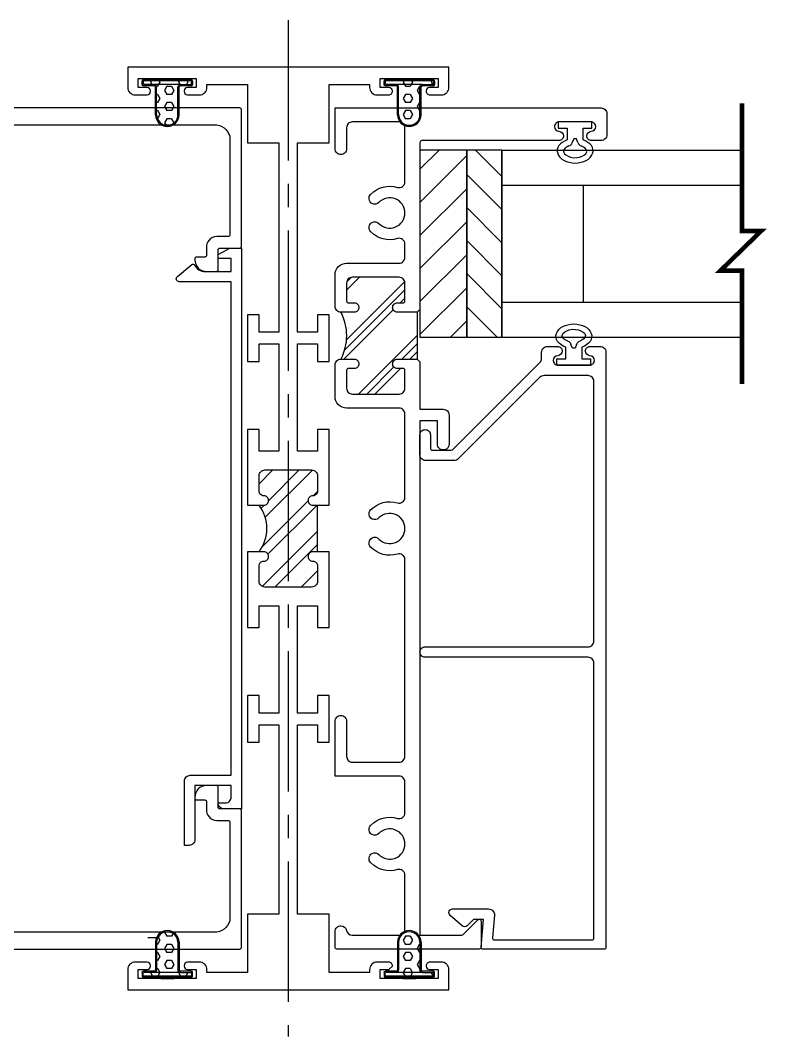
# Model space of a CAD drawing. Extents: x -73 to 76, y -94 to 26.
# Drawn here: x -14.46 to -10.47, y 9.64 to 15.08 of the extents above; entities that cross this region are included whole.
import ezdxf

# ---------------------------------------------------------------- set-up
doc = ezdxf.new("R2010")
doc.units = 0
doc.header["$MEASUREMENT"] = 0
doc.linetypes.add('CENTER', pattern=[2, 1.25, -0.25, 0.25, -0.25])
doc.linetypes.add('CENTER2', pattern=[1.125, 0.75, -0.125, 0.125, -0.125])
doc.layers.get('0').update_dxf_attribs({"linetype": 'CONTINUOUS'})
for name, color, linetype in [('CENTERLINES', 40, 'CENTER'), ('FRAME', 1, 'CONTINUOUS'), ('GLASS', 7, 'CONTINUOUS'), ('PROFILE NUMBER', 150, 'CONTINUOUS'), ('SETTING BLOCKS', 7, 'CONTINUOUS'), ('TEXT', 7, 'CONTINUOUS')]:
    doc.layers.add(name, color=color, linetype=linetype)

# ---------------------------------------------------------------- blocks, each defined once
blk = doc.blocks.new('3801 1 INCH GLASS STOP')
blk.add_lwpolyline([(2.7411, 0.327, -0.414214), (2.7691, 0.299, -0.414214), (2.7411, 0.271), (2.6691, 0.271, 0.414214), (2.6591, 0.261), (2.6591, 0.1671, 0.198912), (2.6682, 0.1452), (3.1282, -0.3149, 0.198912), (3.1502, -0.324), (3.1831, -0.324, -0.414214), (3.2141, -0.355), (3.2141, -0.4085, -0.414214), (3.1891, -0.4335, -0.399638), (3.1642, -0.4097, 0.400364), (3.1391, -0.386, 0.414214), (3.1141, -0.411), (3.1141, -0.581, 0.414214), (3.1391, -0.606), (3.1392, -0.606, 0.399638), (3.1642, -0.5822, -0.399638), (3.1891, -0.5585, -0.414214), (3.2141, -0.5835), (3.2141, -0.637, -0.414214), (3.1831, -0.668), (-0.0009, -0.668, -0.414214), (-0.0109, -0.658), (-0.0109, -0.01, -0.440011), (0, 0), (0.1491, -0.013), (0.1491, 0.04), (0.115, 0.0742, -0.395486), (0.1141, 0.1015), (0.1701, 0.1652, -0.691708), (0.2051, 0.152), (0.2051, -0.0403, -0.440011), (0.1714, -0.0712), (0.05, -0.0606, 0.440011), (0.0391, -0.0706), (0.0391, -0.593, 0.414214), (0.0491, -0.603), (1.5201, -0.603, 0.414214), (1.5511, -0.572), (1.5511, 0.299, -0.414214), (1.5791, 0.327, -0.414214), (1.6071, 0.299), (1.6071, -0.572, 0.414214), (1.6381, -0.603), (3.0271, -0.603, 0.414214), (3.0581, -0.572), (3.0581, -0.3368, 0.198912), (3.049, -0.3149), (2.6122, 0.122, -0.198912), (2.6031, 0.1439), (2.6031, 0.296, -0.414214), (2.6341, 0.327)], format="xyb", close=True)
blk = doc.blocks.new('A$C3BF656AD')
at = {"layer": 'SETTING BLOCKS'}
h = blk.add_hatch(dxfattribs=at)
h.set_pattern_fill('ANSI31', color=256, scale=0.25, angle=90, style=0)
h.set_pattern_definition([(135, (0.820812, -8.054306), (-0.02209709, -0.02209709), [])])
h.paths.add_polyline_path([(0, 0.0625), (0.25, 0.0625), (0.25, 0.1095), (0, 0.1095)])
h = blk.add_hatch(dxfattribs=at)
h.set_pattern_fill('ANSI31', color=256, scale=0.25, style=0)
h.set_pattern_definition([(45, (-2.098375, -8.085556), (-0.02209709, 0.02209709), [])])
h.paths.add_polyline_path([(0, 0), (0.25, 0), (0.25, 0.0625), (0, 0.0625)])
for points in [[(0, 0.0625), (0, 0.1095), (0.25, 0.1095), (0.25, 0.0625)], [(0, 0), (0, 0.0625), (0.25, 0.0625), (0.25, 0)]]:
    blk.add_lwpolyline(points, close=True, dxfattribs=at)
blk = doc.blocks.new('3082 THERMAL MULLION')
h = blk.add_hatch()
h.set_pattern_fill('ANSI32', color=256, scale=0.4, style=0)
h.set_pattern_definition([(45, (-18.90285, -1.32658), (-0.106066, 0.106066), []), (45, (-18.83214, -1.32658), (-0.106066, 0.106066), [])])
h.paths.add_polyline_path([(0.156, 2.5935), (0.131, 2.5935, -0.414214), (0.106, 2.6185), (0.106, 2.6195, -0.414214), (0.13, 2.6435), (0.131, 2.6435, 0.414214), (0.156, 2.6685), (0.156, 2.7505, 0.414214), (0.125, 2.7815), (-0.125, 2.7815, 0.414214), (-0.156, 2.7505), (-0.156, 2.6685, 0.414214), (-0.131, 2.6435), (-0.13, 2.6435, -0.414214), (-0.106, 2.6195), (-0.106, 2.6185, -0.414214), (-0.131, 2.5935), (-0.156, 2.5935, -0.330037), (-0.156, 2.3435), (-0.131, 2.3435, -0.414214), (-0.106, 2.3185), (-0.106, 2.3175, -0.414214), (-0.13, 2.2935), (-0.131, 2.2935, 0.414214), (-0.156, 2.2685), (-0.156, 2.1865, 0.414214), (-0.125, 2.1555), (0.125, 2.1555, 0.414214), (0.156, 2.1865), (0.156, 2.2685, 0.414214), (0.131, 2.2935), (0.13, 2.2935, -0.414214), (0.106, 2.3175), (0.106, 2.3185, -0.414214), (0.131, 2.3435), (0.156, 2.3435)])
blk.add_line((0.156, 2.3435), (0.156, 2.5935))
for points in [[(-0.218, 4.531), (-0.05, 4.531), (-0.05, 3.518), (-0.156, 3.518), (-0.156, 3.612), (-0.218, 3.612), (-0.218, 3.362), (-0.156, 3.362), (-0.156, 3.456), (-0.05, 3.456), (-0.05, 2.8815), (-0.156, 2.8815), (-0.156, 2.9975), (-0.218, 2.9975), (-0.218, 2.5935), (-0.131, 2.5935, 0.414214), (-0.106, 2.6185), (-0.106, 2.6195, 0.414214), (-0.13, 2.6435), (-0.131, 2.6435, -0.414214), (-0.156, 2.6685), (-0.156, 2.7505, -0.414214), (-0.125, 2.7815), (0.125, 2.7815, -0.414214), (0.156, 2.7505), (0.156, 2.6685, -0.414214), (0.131, 2.6435), (0.13, 2.6435, 0.414214), (0.106, 2.6195), (0.106, 2.6185, 0.414214), (0.131, 2.5935), (0.218, 2.5935), (0.218, 2.9975), (0.156, 2.9975), (0.156, 2.8815), (0.05, 2.8815), (0.05, 3.456), (0.156, 3.456), (0.156, 3.362), (0.218, 3.362), (0.218, 3.612), (0.156, 3.612), (0.156, 3.518), (0.05, 3.518), (0.05, 4.531), (0.218, 4.531), (0.218, 4.844), (0.435, 4.844), (0.435, 4.828, 0.414214), (0.475, 4.788), (0.537, 4.788, 0.414214), (0.557, 4.808), (0.557, 4.809, 0.414214), (0.538, 4.828), (0.492, 4.828), (0.492, 4.875), (0.802, 4.875), (0.802, 4.828), (0.755, 4.828, 0.414214), (0.737, 4.81), (0.737, 4.808, 0.414214), (0.757, 4.788), (0.819, 4.788, 0.414214), (0.859, 4.828), (0.859, 4.937), (-0.859, 4.937), (-0.859, 4.828, 0.414214), (-0.819, 4.788), (-0.755, 4.788, 0.414214), (-0.737, 4.806), (-0.737, 4.81, 0.414214), (-0.755, 4.828), (-0.802, 4.828), (-0.802, 4.875), (-0.492, 4.875), (-0.492, 4.828), (-0.539, 4.828, 0.414214), (-0.557, 4.81), (-0.557, 4.806, 0.414214), (-0.539, 4.788), (-0.475, 4.788, 0.414214), (-0.435, 4.828), (-0.435, 4.844), (-0.218, 4.844)], [(0.557, 0.128), (0.557, 0.129, 0.414214), (0.537, 0.149), (0.475, 0.149, 0.414214), (0.435, 0.109), (0.435, 0.093), (0.218, 0.093), (0.218, 0.406), (0.05, 0.406), (0.05, 1.419), (0.156, 1.419), (0.156, 1.325), (0.218, 1.325), (0.218, 1.575), (0.156, 1.575), (0.156, 1.481), (0.05, 1.481), (0.05, 2.0555), (0.156, 2.0555), (0.156, 1.9395), (0.218, 1.9395), (0.218, 2.3435), (0.131, 2.3435, 0.414214), (0.106, 2.3185), (0.106, 2.3175, 0.414214), (0.13, 2.2935), (0.131, 2.2935, -0.414214), (0.156, 2.2685), (0.156, 2.1865, -0.414214), (0.125, 2.1555), (-0.125, 2.1555, -0.414214), (-0.156, 2.1865), (-0.156, 2.2685, -0.414214), (-0.131, 2.2935), (-0.13, 2.2935, 0.414214), (-0.106, 2.3175), (-0.106, 2.3185, 0.414214), (-0.131, 2.3435), (-0.218, 2.3435), (-0.218, 1.9395), (-0.156, 1.9395), (-0.156, 2.0555), (-0.05, 2.0555), (-0.05, 1.481), (-0.156, 1.481), (-0.156, 1.575), (-0.218, 1.575), (-0.218, 1.325), (-0.156, 1.325), (-0.156, 1.419), (-0.05, 1.419), (-0.05, 0.406), (-0.218, 0.406), (-0.218, 0.093), (-0.435, 0.093), (-0.435, 0.109, 0.414214), (-0.475, 0.149), (-0.539, 0.149, 0.414214), (-0.557, 0.131), (-0.557, 0.127, 0.414214), (-0.539, 0.109), (-0.492, 0.109), (-0.492, 0.062), (-0.802, 0.062), (-0.802, 0.109), (-0.755, 0.109, 0.414214), (-0.737, 0.127), (-0.737, 0.131, 0.414214), (-0.755, 0.149), (-0.819, 0.149, 0.414214), (-0.859, 0.109), (-0.859, 0), (0.859, 0), (0.859, 0.109, 0.414214), (0.819, 0.149), (0.757, 0.149, 0.414214), (0.737, 0.129), (0.737, 0.127, 0.414214), (0.755, 0.109), (0.802, 0.109), (0.802, 0.062), (0.492, 0.062), (0.492, 0.109), (0.538, 0.109)]]:
    blk.add_lwpolyline(points, format="xyb", close=True)
blk.add_arc((-0.3247, 2.4685), 0.21, 323.4704, 36.5296)
blk = doc.blocks.new('19120')
h = blk.add_hatch()
h.set_pattern_fill('HEX', scale=0.2)
h.paths.add_polyline_path([(-11.9507, 24.7053), (-11.9507, 24.7131, 1.000794), (-12.0647, 24.7144), (-12.0647, 24.5664, -0.414214), (-12.0777, 24.5534), (-11.9377, 24.5534, -0.414214), (-11.9507, 24.5664)])
h.paths.add_polyline_path([(-11.8787, 24.5499, 0.414214), (-11.8822, 24.5534), (-12.0777, 24.5534), (-12.1332, 24.5534, 0.414214), (-12.1367, 24.5499), (-12.1367, 24.5369, 0.414214), (-12.1332, 24.5334), (-11.8822, 24.5334, 0.414214), (-11.8787, 24.5369)])
for p, q in [((-12.0707, 24.7144), (-12.0707, 24.5664)), ((-12.0647, 24.7144), (-12.0647, 24.5664)), ((-11.9507, 24.7132), (-11.9507, 24.7053)), ((-11.9507, 24.7053), (-11.9507, 24.5664)), ((-11.9447, 24.7144), (-11.9447, 24.5664)), ((-12.1427, 24.5344), (-12.1427, 24.5524)), ((-12.1367, 24.5499), (-12.1367, 24.5369)), ((-12.1357, 24.5594), (-12.0777, 24.5594)), ((-12.1357, 24.5274), (-12.0487, 24.5274)), ((-12.0777, 24.5534), (-12.1332, 24.5534)), ((-12.1332, 24.5334), (-11.8822, 24.5334)), ((-12.0777, 24.5534), (-11.8822, 24.5534)), ((-12.0427, 24.5274), (-12.0487, 24.5334)), ((-12.0427, 24.5214), (-12.0487, 24.5274)), ((-12.0427, 24.5274), (-12.0427, 24.5334)), ((-12.0427, 24.5274), (-11.8797, 24.5274)), ((-11.9727, 24.5214), (-12.0427, 24.5214)), ((-11.9727, 24.5214), (-11.9727, 24.5274)), ((-11.9377, 24.5594), (-11.8797, 24.5594)), ((-11.8787, 24.5369), (-11.8787, 24.5499)), ((-11.8727, 24.5524), (-11.8727, 24.5344))]:
    blk.add_line(p, q)
for centre, radius, start, end in [((-12.0077, 24.7144), 0.063, 0, 180), ((-12.0077, 24.7138), 0.057, 359.3779, 179.3779), ((-12.1357, 24.5524), 0.007, 90, 180), ((-12.1357, 24.5344), 0.007, 180, 270), ((-12.1332, 24.5499), 0.0035, 90, 180), ((-12.1332, 24.5369), 0.0035, 180, 270), ((-11.9377, 24.5664), 0.013, 180, 270), ((-11.9377, 24.5664), 0.007, 180, 270.0001), ((-11.8822, 24.5369), 0.0035, 270, 0), ((-11.8797, 24.5344), 0.007, 270, 0)]:
    blk.add_arc(centre, radius, start, end)
at = {"extrusion": (0, 0, -1)}
for centre, radius, start, end in [((12.0777, 24.5664), 0.007, 180, 270), ((12.0777, 24.5664), 0.013, 180, 270.0001), ((11.8822, 24.5499), 0.0035, 90, 180), ((11.8797, 24.5524), 0.007, 90, 180)]:
    blk.add_arc(centre, radius, start, end, dxfattribs=at)
blk = doc.blocks.new('*U34')
h = blk.add_hatch()
h.set_pattern_fill('HEX', scale=0.2)
h.paths.add_polyline_path([(-11.9507, 24.3495), (-11.9507, 24.3417, -1.000794), (-12.0647, 24.3404), (-12.0647, 24.4884, 0.414214), (-12.0777, 24.5014), (-11.9377, 24.5014, 0.414214), (-11.9507, 24.4884)])
h.paths.add_polyline_path([(-11.8787, 24.5049, -0.414214), (-11.8822, 24.5014), (-12.0777, 24.5014), (-12.1332, 24.5014, -0.414214), (-12.1367, 24.5049), (-12.1367, 24.5179, -0.414214), (-12.1332, 24.5214), (-11.8822, 24.5214, -0.414214), (-11.8787, 24.5179)])
for p, q in [((-12.1357, 24.5274), (-12.0487, 24.5274)), ((-12.1332, 24.5214), (-11.8822, 24.5214)), ((-12.0427, 24.5334), (-12.0487, 24.5274)), ((-12.0427, 24.5274), (-12.0487, 24.5214)), ((-11.9727, 24.5334), (-12.0427, 24.5334)), ((-12.0427, 24.5274), (-11.8797, 24.5274)), ((-12.0427, 24.5274), (-12.0427, 24.5214)), ((-11.9727, 24.5334), (-11.9727, 24.5274)), ((-12.1427, 24.5204), (-12.1427, 24.5024)), ((-12.1367, 24.5049), (-12.1367, 24.5179)), ((-12.1357, 24.4954), (-12.0777, 24.4954)), ((-12.0777, 24.5014), (-12.1332, 24.5014)), ((-12.0777, 24.5014), (-11.8822, 24.5014)), ((-12.0707, 24.3404), (-12.0707, 24.4884)), ((-12.0647, 24.3404), (-12.0647, 24.4884)), ((-11.9507, 24.3495), (-11.9507, 24.4884)), ((-11.9447, 24.3404), (-11.9447, 24.4884)), ((-11.9377, 24.4954), (-11.8797, 24.4954)), ((-11.8787, 24.5179), (-11.8787, 24.5049)), ((-11.8727, 24.5024), (-11.8727, 24.5204)), ((-11.9507, 24.3416), (-11.9507, 24.3495))]:
    blk.add_line(p, q)
for centre, radius, start, end in [((-12.1357, 24.5204), 0.007, 90, 180), ((-12.1332, 24.5179), 0.0035, 90, 180), ((-11.8822, 24.5179), 0.0035, 0, 90), ((-11.8797, 24.5204), 0.007, 0, 90), ((-12.1357, 24.5024), 0.007, 180, 270), ((-12.1332, 24.5049), 0.0035, 180, 270), ((-11.9377, 24.4884), 0.013, 90, 180), ((-11.9377, 24.4884), 0.007, 89.9999, 180), ((-12.0077, 24.3404), 0.063, 180, 0), ((-12.0077, 24.341), 0.057, 180.6221, 0.6221)]:
    blk.add_arc(centre, radius, start, end)
at = {"extrusion": (0, 0, -1)}
for centre, radius, start, end in [((12.0777, 24.4884), 0.013, 89.9999, 180), ((12.0777, 24.4884), 0.007, 90, 180), ((11.8822, 24.5049), 0.0035, 180, 270), ((11.8797, 24.5024), 0.007, 180, 270)]:
    blk.add_arc(centre, radius, start, end, dxfattribs=at)
blk = doc.blocks.new('J6828 Jamb')
blk.add_lwpolyline([(-2.098, 0.062), (-2.007, 0.062), (-1.969, 0.1), (-1.719, 0.1), (-1.681, 0.062), (-1.475, 0.062), (-1.437, 0.1), (-1.125, 0.1), (-0.813, 0.1), (-0.775, 0.062), (0, 0.062), (0.775, 0.062), (0.813, 0.1), (1.125, 0.1), (1.437, 0.1), (1.475, 0.062), (1.681, 0.062), (1.719, 0.1), (1.969, 0.1), (2.007, 0.062), (2.098, 0.062, 0.414214), (2.16, 0.124), (2.16, 1.853, 0.345205), (2.098, 1.938), (1.572, 1.938, 0.414214), (1.562, 1.928), (1.562, 1.867, -0.441731), (1.5, 1.813), (1.462, 1.813, 0.414214), (1.452, 1.803), (1.452, 1.76, -0.414214), (1.442, 1.75), (1.437, 1.75, -0.414214), (1.375, 1.812), (1.375, 1.865, -0.414214), (1.385, 1.875), (1.49, 1.875, 0.414214), (1.5, 1.885), (1.5, 1.99, -0.414214), (1.51, 2), (2.24, 2, -0.414214), (2.25, 1.99), (2.25, 0.01, -0.414214), (2.24, 0), (0, 0), (-2.24, 0, -0.414214), (-2.25, 0.01), (-2.25, 1.99, -0.414214), (-2.24, 2), (-1.51, 2, -0.414214), (-1.5, 1.99), (-1.5, 1.885, 0.414214), (-1.49, 1.875), (-1.385, 1.875, -0.414214), (-1.375, 1.865), (-1.375, 1.812, -0.414214), (-1.437, 1.75), (-1.442, 1.75, -0.414214), (-1.452, 1.76), (-1.452, 1.803, 0.414214), (-1.462, 1.813), (-1.5, 1.813, -0.441731), (-1.562, 1.867), (-1.562, 1.928, 0.414214), (-1.572, 1.938), (-2.098, 1.938, 0.345205), (-2.16, 1.853), (-2.16, 0.124, 0.414214)], format="xyb", close=True)
blk = doc.blocks.new('Jamb Closer')
blk.add_lwpolyline([(1.664, 0.25, 0.414214), (1.695, 0.281), (1.695, 0.305), (1.351, 0.305, 0.414214), (1.32, 0.274), (1.32, 0.055), (-1.32, 0.055), (-1.32, 0.094), (-1.32, 0.3329, 0.700208), (-1.3483, 0.3432), (-1.4127, 0.2664, 0.48564), (-1.4094, 0.251, -0.284915), (-1.375, 0.1955), (-1.375, 0.055), (-1.445, 0.055), (-1.445, 0.125), (-1.465, 0.125), (-1.5, 0.0632), (-1.5, 0), (1.5, 0), (1.5, 0.094, 0.414214), (1.469, 0.125), (1.468, 0.125), (1.468, 0.086, -0.414214), (1.437, 0.055), (1.375, 0.055), (1.375, 0.25)], format="xyb", close=True)
blk = doc.blocks.new('25199')
at = {"layer": 'PROFILE NUMBER', "color": 5}
for p, q in [((-0.0152, 0.1107), (-0.0077, 0.09)), ((0.0077, 0.09), (0.0152, 0.1107)), ((-0.0077, 0.09), (0.0077, 0.09))]:
    blk.add_line(p, q, dxfattribs=at)
blk.add_lwpolyline([(-0.0427, 0.0963), (-0.0427, 0.0335), (-0.09, 0.0335), (-0.09, 0), (0.09, 0), (0.09, 0.0335), (0.0427, 0.0335), (0.0427, 0.0963)], dxfattribs=at)
for centre, start, end in [((-0.0434, 0.1005), 19.8289, 69.2012), ((0.0434, 0.1005), 110.7697, 160.1945)]:
    blk.add_arc(centre, 0.03, start, end, dxfattribs=at)
blk.add_ellipse((0, 0.1547), major_axis=(-0.0958, 0), ratio=0.680816, start_param=2.033109, end_param=7.391692, dxfattribs=at)
blk.add_open_spline([(0.0328, 0.1286), (0.0459, 0.1335), (0.0549, 0.1413), (0.0641, 0.1561), (0.064, 0.1608), (0.0494, 0.1791), (0.0304, 0.1895), (-0.0138, 0.1932), (-0.0371, 0.1863), (-0.0617, 0.1676), (-0.0632, 0.1604), (-0.0596, 0.1465), (-0.0504, 0.1353), (-0.0328, 0.1286)], degree=3, knots=[2.056982, 2.056982, 2.056982, 2.056982, 2.724403, 2.724403, 3.660137, 3.660137, 4.595871, 4.595871, 5.531605, 5.531605, 6.467339, 6.467339, 7.36772, 7.36772, 7.36772, 7.36772], dxfattribs=at)
blk = doc.blocks.new('3809 BLOCK FRAME')
h = blk.add_hatch()
h.set_pattern_fill('PLAST', color=256, angle=45, style=0)
h.set_pattern_definition([(45, (-4.25098, -6.643), (-0.176777, 0.176777), []), (45, (-4.27308, -6.6209), (-0.176777, 0.176777), []), (45, (-4.29517, -6.5988), (-0.176777, 0.176777), [])])
edge = h.paths.add_edge_path()
edge.add_arc((-0.937, 0.093), 0.031, 270, 360, ccw=False)
edge.add_line((-0.937, 0.062), (-1.033, 0.062))
edge.add_arc((-1.033, 0.072), 0.01, 180, 270, ccw=False)
edge.add_line((-1.043, 0.072), (-1.043, 0.103))
edge.add_arc((-1.068, 0.103), 0.025, 360, 450)
edge.add_arc((-1.068, 0.103), 0.025, 90, 180)
edge.add_line((-1.093, 0.103), (-1.093, 0.031))
edge.add_arc((-1.2185, -0.2208), 0.2814, 63.5092, 116.4908)
edge.add_line((-1.344, 0.031), (-1.344, 0.103))
edge.add_arc((-1.369, 0.103), 0.025, 0, 90)
edge.add_arc((-1.369, 0.103), 0.025, 90, 180)
edge.add_line((-1.394, 0.103), (-1.394, 0.072))
edge.add_arc((-1.404, 0.072), 0.01, 270, 360, ccw=False)
edge.add_line((-1.404, 0.062), (-1.5, 0.062))
edge.add_arc((-1.5, 0.093), 0.031, 180, 270, ccw=False)
edge.add_line((-1.531, 0.093), (-1.531, 0.343))
edge.add_arc((-1.5, 0.343), 0.031, 90, 180, ccw=False)
edge.add_line((-1.5, 0.374), (-1.404, 0.374))
edge.add_arc((-1.404, 0.364), 0.01, 0, 90, ccw=False)
edge.add_line((-1.394, 0.364), (-1.394, 0.333))
edge.add_arc((-1.369, 0.333), 0.025, 180, 270)
edge.add_arc((-1.369, 0.333), 0.025, 270, 360)
edge.add_line((-1.344, 0.333), (-1.344, 0.439))
edge.add_line((-1.344, 0.439), (-1.093, 0.439))
edge.add_line((-1.093, 0.439), (-1.093, 0.333))
edge.add_arc((-1.068, 0.333), 0.025, 180, 270)
edge.add_arc((-1.068, 0.333), 0.025, 270, 360)
edge.add_line((-1.043, 0.333), (-1.043, 0.364))
edge.add_arc((-1.033, 0.364), 0.01, 90, 180, ccw=False)
edge.add_line((-1.033, 0.374), (-0.937, 0.374))
edge.add_arc((-0.937, 0.343), 0.031, 0, 90, ccw=False)
edge.add_line((-0.906, 0.343), (-0.906, 0.093))
blk.add_line((-1.093, 0.439), (-1.344, 0.439))
for points in [[(-1.093, 0.439), (-1.093, 0.333, 0.414214), (-1.068, 0.308, 0.414214), (-1.043, 0.333), (-1.043, 0.364, -0.414214), (-1.033, 0.374), (-0.937, 0.374, -0.414214), (-0.906, 0.343), (-0.906, 0.093, -0.414214), (-0.937, 0.062), (-1.033, 0.062, -0.414214), (-1.043, 0.072), (-1.043, 0.103, 0.414214), (-1.068, 0.128), (-1.068, 0.128, 0.414214), (-1.093, 0.103), (-1.093, 0.031, 0.414214), (-1.062, 0), (-0.893, 0, 0.414214), (-0.831, 0.062), (-0.831, 0.343, -0.414214), (-0.8, 0.374), (-0.7287, 0.374, -0.5024), (-0.699, 0.3341, 0.280293), (-0.6615, 0.1903, 0.498955), (-0.6125, 0.198), (-0.6125, 0.198, 0.334263), (-0.6183, 0.2348, -2.470836), (-0.5057, 0.2348, 0.334263), (-0.5115, 0.198, 0.498955), (-0.4625, 0.1903, 0.280293), (-0.425, 0.3341, -0.5024), (-0.3953, 0.374), (-0.106, 0.374, -0.414214), (-0.075, 0.343), (-0.075, 0.093, -0.414214), (-0.106, 0.062), (-0.219, 0.062, 0.414214), (-0.25, 0.031, 0.414214), (-0.219, 0), (0, 0), (0, 1.423, 0.414214), (-0.031, 1.454), (-0.144, 1.454, 0.414214), (-0.175, 1.423), (-0.175, 1.3715, 0.414214), (-0.15, 1.3465), (-0.15, 1.3465, 0.399638), (-0.125, 1.3702, -0.399638), (-0.1001, 1.394), (-0.1, 1.394, -0.414214), (-0.075, 1.369), (-0.075, 1.199, -0.414214), (-0.1, 1.174), (-0.1001, 1.174, -0.399638), (-0.125, 1.1977, 0.399638), (-0.15, 1.2215, 0.414214), (-0.175, 1.1965), (-0.175, 0.464, -0.414214), (-0.185, 0.454), (-1.078, 0.454), (-1.093, 0.439)], [(-1.344, 0.439), (-1.344, 0.439), (-1.359, 0.454), (-1.612, 0.454), (-1.612, 0.579, 0.414214), (-1.643, 0.61), (-1.799, 0.61, 0.414214), (-1.83, 0.579, 0.414214), (-1.799, 0.548), (-1.674, 0.548), (-1.674, 0.454), (-4.425, 0.454), (-4.425, 0.6777, -0.198912), (-4.4221, 0.6848), (-4.3429, 0.7639, 0.668179), (-4.35, 0.781), (-4.49, 0.781, 0.414214), (-4.5, 0.771), (-4.5, 0.01, 0.414214), (-4.49, 0), (-4.406, 0, 0.414214), (-4.375, 0.031, 0.358249), (-4.4, 0.0614, -0.358249), (-4.425, 0.0918), (-4.425, 0.343, -0.414214), (-4.394, 0.374), (-4.1047, 0.374, -0.5024), (-4.075, 0.3341, 0.280293), (-4.0375, 0.1903, 0.498955), (-3.9885, 0.198, 0.334263), (-3.9943, 0.2348, -2.470836), (-3.8817, 0.2348, 0.334263), (-3.8875, 0.198, 0.498955), (-3.8385, 0.1903, 0.280293), (-3.801, 0.3341, -0.5024), (-3.7713, 0.374), (-3.606, 0.374, -0.414214), (-3.575, 0.343), (-3.575, 0), (-3.281, 0, 0.414214), (-3.25, 0.031, 0.414214), (-3.281, 0.062), (-3.469, 0.062, -0.414214), (-3.5, 0.093), (-3.5, 0.343, -0.414214), (-3.469, 0.374), (-2.4167, 0.374, -0.5024), (-2.387, 0.3341, 0.280293), (-2.3495, 0.1903, 0.498955), (-2.3005, 0.198, 0.334263), (-2.3063, 0.2348, -2.470836), (-2.1937, 0.2348, 0.334263), (-2.1995, 0.198, 0.498955), (-2.1505, 0.1903, 0.280293), (-2.113, 0.3341, -0.5024), (-2.0833, 0.374), (-1.637, 0.374, -0.414214), (-1.606, 0.343), (-1.606, 0.062, 0.414214), (-1.544, 0), (-1.375, 0, 0.414214), (-1.344, 0.031), (-1.344, 0.103, 0.414214), (-1.369, 0.128, 0.414214), (-1.394, 0.103), (-1.394, 0.072, -0.414214), (-1.404, 0.062), (-1.5, 0.062, -0.414214), (-1.531, 0.093), (-1.531, 0.343, -0.414214), (-1.5, 0.374), (-1.404, 0.374, -0.414214), (-1.394, 0.364), (-1.394, 0.333, 0.414214), (-1.369, 0.308, 0.414214), (-1.344, 0.333), (-1.344, 0.439)]]:
    blk.add_lwpolyline(points, format="xyb")
blk.add_arc((-1.2185, -0.2208), 0.2814, 63.5092, 116.4908)

msp = doc.modelspace()

# ---------------------------------------------------------------- linework, layer by layer
at = {"color": 1}
msp.add_line((-13.777, 10.1691), (-13.721, 10.1691), dxfattribs=at)
at = {"layer": 'CENTERLINES', "linetype": 'CENTER2'}
msp.add_line((-13.026, 15.0756), (-13.026, 9.6386), dxfattribs=at)
at = {"layer": 'GLASS'}
for p, q in [((-11.884, 14.3808), (-10.5997, 14.3808)), ((-11.884, 14.3808), (-11.884, 13.3808)), ((-11.884, 14.1933), (-10.5997, 14.1933)), ((-11.447, 13.5683), (-11.447, 14.1933)), ((-11.884, 13.5683), (-10.5997, 13.5683)), ((-11.884, 13.3808), (-10.5997, 13.3808))]:
    msp.add_line(p, q, dxfattribs=at)
at = {"layer": 'GLASS', "const_width": 0.024}
msp.add_lwpolyline([(-10.5997, 13.1308), (-10.5997, 13.7361), (-10.7154, 13.7361), (-10.4971, 13.9486), (-10.5997, 13.9486), (-10.5997, 14.6308)], dxfattribs=at)

# ---------------------------------------------------------------- block references
at = {"color": 7, "rotation": 180}
for name, p in [('19120', (-25.6807, 39.2849)), ('19120', (-24.3867, 39.2849)), ('*U34', (-25.6807, 34.4839)), ('*U34', (-24.3867, 34.4839))]:
    msp.add_blockref(name, p, dxfattribs=at)
at = {"layer": 'FRAME'}
msp.add_blockref('3082 THERMAL MULLION', (-13.026, 9.8886), dxfattribs=at)
at = {"layer": 'FRAME', "xscale": -1}
for name, p, rotation in [('J6828 Jamb', (-15.276, 12.3571), 270), ('3809 BLOCK FRAME', (-12.776, 14.6071), 270), ('Jamb Closer', (-13.276, 12.3571), 90)]:
    msp.add_blockref(name, p, dxfattribs=dict(at, rotation=rotation))
at = {"layer": 'FRAME', "rotation": 90}
msp.add_blockref('3801 1 INCH GLASS STOP', (-11.995, 10.1171), dxfattribs=at)
at = {"layer": 'TEXT', "rotation": 180}
msp.add_blockref('25199', (-11.492, 14.5321), dxfattribs=at)
at = {"layer": 'TEXT', "xscale": -4, "yscale": 4, "zscale": 4, "rotation": 270}
msp.add_blockref('A$C3BF656AD', (-12.322, 13.3808), dxfattribs=at)
at = {"layer": 'TEXT', "xscale": -1}
msp.add_blockref('25199', (-11.499, 13.2312), dxfattribs=at)

doc.saveas('drawing.dxf')
